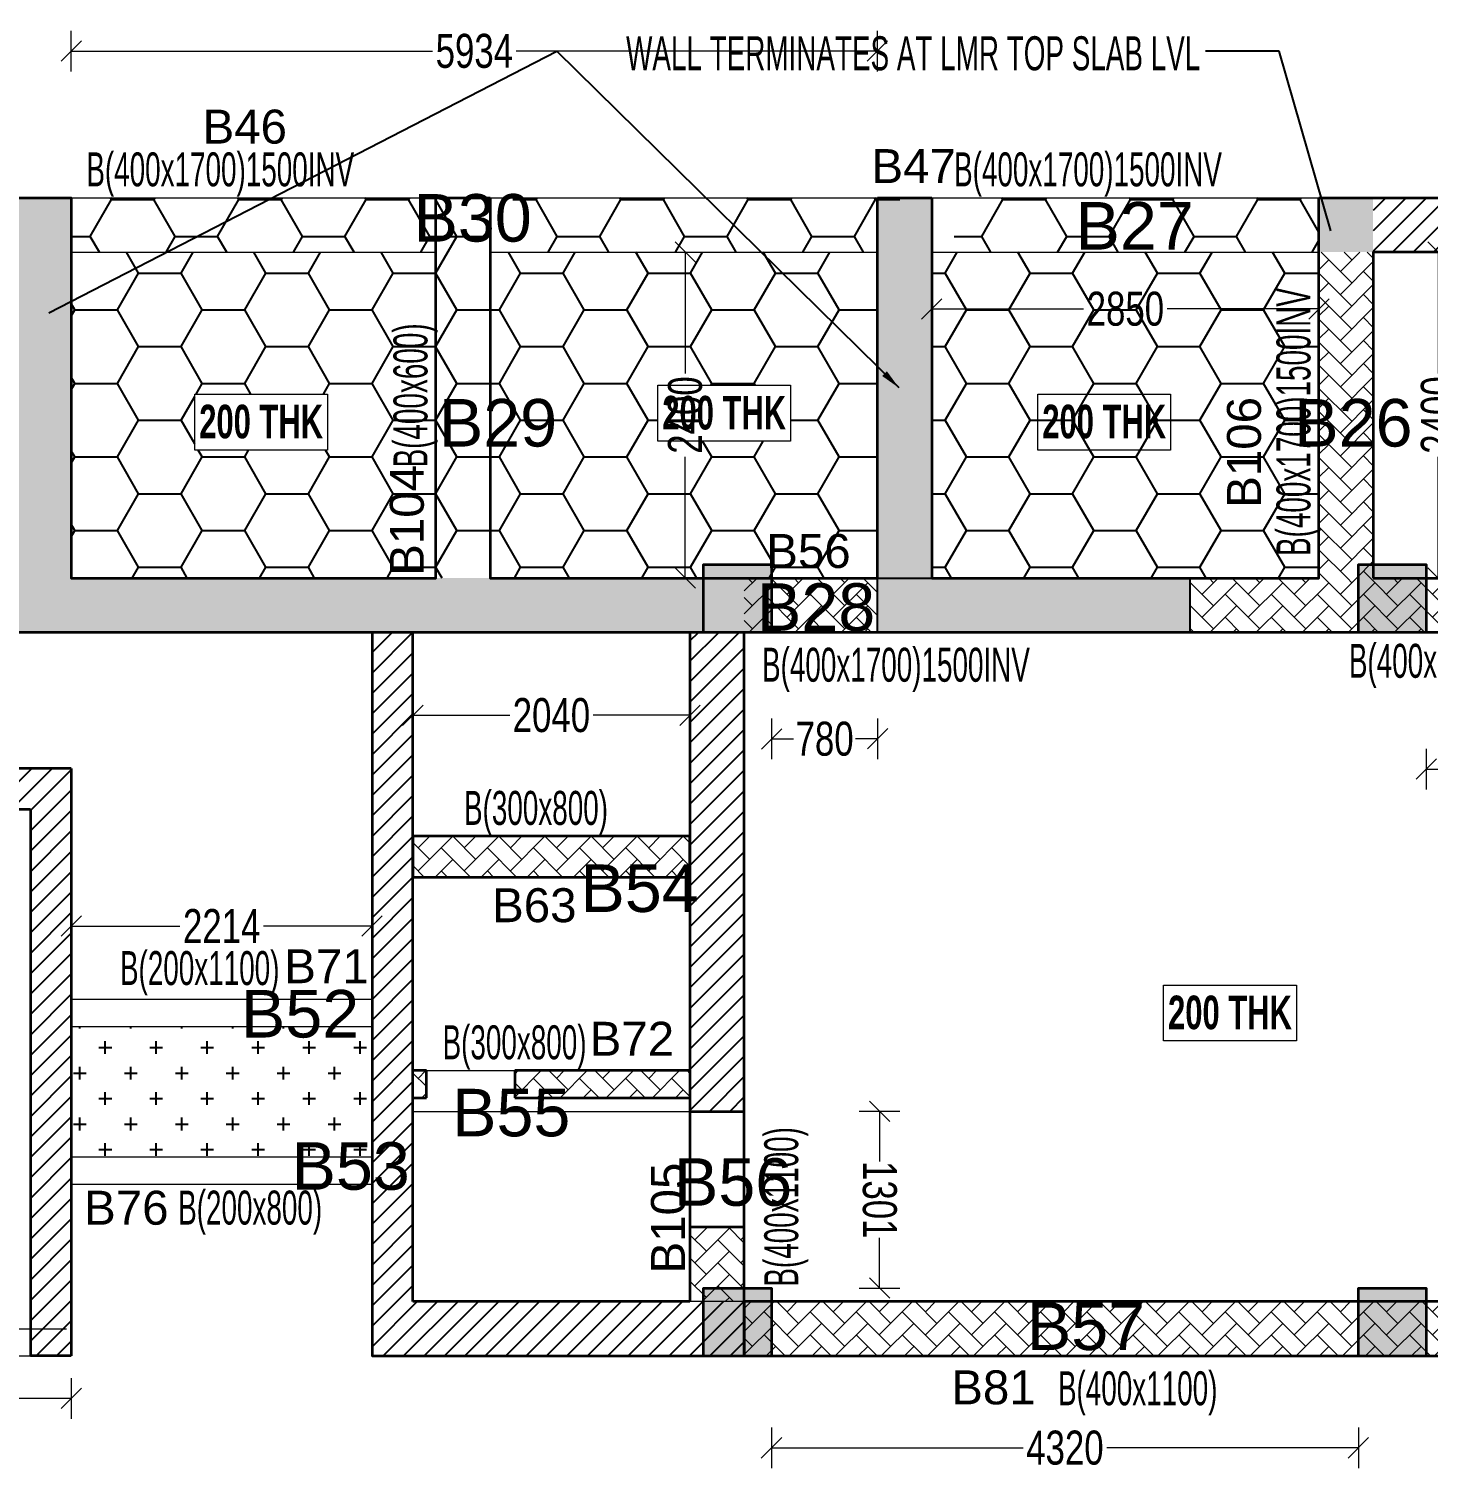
# Model space of a CAD drawing. Header units: millimetres. Extents: x -3 to 70668, y 4121 to 32770.
# Drawn here: x 12057 to 22358, y 6401 to 17010 of the extents above; entities that cross this region are included whole.
import ezdxf
from ezdxf.enums import TextEntityAlignment as Align

# ---------------------------------------------------------------- set-up
doc = ezdxf.new("R2010")
doc.units = ezdxf.units.MM
doc.linetypes.add('HIDDEN', pattern=[0.375, 0.25, -0.125])
for name, color, linetype, lineweight in [('A-FLOR-IDEN', 11, 'Continuous', 9), ('S-BEAM', 7, 'Continuous', 18), ('S-BEAM-IDEN', 2, 'Continuous', 9), ('S-COL HATCH', 9, 'Continuous', 0), ('S-COLS', 5, 'Continuous', 35)]:
    doc.layers.add(name, color=color, linetype=linetype, lineweight=lineweight)
for name, color, linetype in [('Beam Nos', 7, 'Continuous'), ('changes', 7, 'Continuous'), ('HATCH', 8, 'Continuous'), ('SECTION LINE', 4, 'Continuous'), ('SUNK SLAB', 8, 'Continuous')]:
    doc.layers.add(name, color=color, linetype=linetype)
doc.styles.add('SC-BBS1', font='SansSerif')
doc.styles.add('SOBHA', font='swisscl.ttf')
doc.styles.add('Swis721 LtCn BT', font='swisscl.ttf', dxfattribs={"width": 0.9, "height": 233.355162})
doc.styles.add('Swis721 LtCn BT_B', font='', dxfattribs={"width": 0.9, "height": 246.918336})
doc.styles.get('Swis721 LtCn BT_B').set_extended_font_data('Swis721 LtCn BT', bold=True)
doc.dimstyles.new('S-100', dxfattribs={"dimscale": 100, "dimtxt": 2.5, "dimasz": 1.5, "dimexe": 1.5, "dimexo": 1.5, "dimgap": 0.1, "dimtad": 0, "dimdec": 0, "dimrnd": 0.0005, "dimzin": 0, "dimdsep": 46, "dimtxsty": 'SOBHA', "dimblk": 'OBLIQUE', "dimcen": 0.09, "dimclrd": 8, "dimclre": 8, "dimclrt": 6, "dimadec": 0, "dimazin": 0, "dimtfac": 1, "dimtdec": 0, "dimtofl": 0, "dimtmove": 0, "dimatfit": 3, "dimfxl": 1.5, "dimfxlon": 1, "dimtolj": 1, "dimtzin": 0, "dimlwd": -1, "dimlwe": -1, "dimarcsym": 0})
pattern_1 = [(45, (-31789947.8, 20509702.57), (-75.1300955, 75.1300955), [])]
pattern_2 = [(45, (-31789947.79, 20742051.13), (0, 169.7056275), [360, -120]), (135, (-31789862.93, 20742135.99), (1e-14, 169.7056275), [360, -120])]
pattern_3 = [(0, (-31789947.8, 20509702.57), (468.75, 270.6329387), [312.5, -625]), (120, (-31789947.8, 20509702.57), (-468.75, 270.6329387), [312.5, -625]), (60, (-31789947.8, 20509702.57), (1e-13, 541.2658774), [-625, 312.5])]

# ---------------------------------------------------------------- blocks, each defined once
blk = doc.blocks.new('_OBLIQUE')
at = {"color": 0, "linetype": 'ByBlock'}
blk.add_line((-0.5, -0.5), (0.5, 0.5), dxfattribs=at)
blk = doc.blocks.new('A$C535b99b2')
at = {"layer": 'HATCH'}
h = blk.add_hatch(color=256, dxfattribs=at)
h.dxf.hatch_style = 1
h.paths.add_polyline_path([(12950, 0), (12950, 500), (12450, 500), (12450, 0)])
h = blk.add_hatch(color=256, dxfattribs=at)
h.dxf.hatch_style = 1
h.paths.add_polyline_path([(17770, 0), (17770, 500), (17270, 500), (17270, 0)])
at = {"layer": 'S-COLS', "elevation": 0}
for points in [[(12450, 0), (12450, 500), (12950, 500), (12950, 0), (12450, 0)], [(17270, 0), (17270, 500), (17770, 500), (17770, 0), (17270, 0)]]:
    blk.add_lwpolyline(points, dxfattribs=at)
blk = doc.blocks.new('A$C33c92876')
at = {"layer": 'changes'}
for p in [(0, 5325), (0, 0)]:
    blk.add_blockref('A$C535b99b2', p, dxfattribs=at)
blk = doc.blocks.new('*D83')
at = {"layer": 'Defpoints', "color": 0, "transparency": 16777216}
for p in [(22344, 12567), (24924, 12567), (24924, 11561)]:
    blk.add_point(p, dxfattribs=at)
at = {"layer": 'S-BEAM-IDEN', "color": 8, "transparency": 16777216}
for p, q in [((22344, 11711), (22344, 11411)), ((24924, 11711), (24924, 11411)), ((22344, 11561), (23328, 11561)), ((24924, 11561), (23941, 11561))]:
    blk.add_line(p, q, dxfattribs=at)
at = {"layer": 'S-BEAM-IDEN', "color": 8, "transparency": 16777216, "xscale": 150, "yscale": 150, "zscale": 150, "rotation": 180}
blk.add_blockref('_OBLIQUE', (22344, 11561), dxfattribs=at)
at = {"layer": 'S-BEAM-IDEN', "color": 8, "transparency": 16777216, "xscale": 150, "yscale": 150, "zscale": 150}
blk.add_blockref('_OBLIQUE', (24924, 11561), dxfattribs=at)
at = {"layer": 'S-BEAM-IDEN', "color": 6, "transparency": 16777216, "insert": (23634, 11561), "char_height": 250, "attachment_point": 5, "style": 'SOBHA'}
blk.add_mtext('\\A1;2580', dxfattribs=at)
blk = doc.blocks.new('*D113')
at = {"layer": 'Defpoints', "color": 0, "transparency": 16777216}
for p in [(22431, 15367), (22824, 15367), (22824, 12967)]:
    blk.add_point(p, dxfattribs=at)
at = {"layer": 'S-BEAM-IDEN', "color": 8, "transparency": 16777216}
for p, q in [((22581, 15367), (22281, 15367)), ((22431, 15367), (22431, 14473)), ((22431, 12967), (22431, 13860)), ((22581, 12967), (22281, 12967))]:
    blk.add_line(p, q, dxfattribs=at)
at = {"layer": 'S-BEAM-IDEN', "color": 8, "transparency": 16777216, "xscale": 150, "yscale": 150, "zscale": 150}
for p, rotation in [((22431, 15367), 90), ((22431, 12967), 270)]:
    blk.add_blockref('_OBLIQUE', p, dxfattribs=dict(at, rotation=rotation))
at = {"layer": 'S-BEAM-IDEN', "color": 6, "transparency": 16777216, "insert": (22431, 14167), "char_height": 250, "attachment_point": 5, "rotation": 90, "style": 'SOBHA'}
blk.add_mtext('\\A1;2400', dxfattribs=at)
blk = doc.blocks.new('*D114')
at = {"layer": 'Defpoints', "color": 0, "transparency": 16777216}
for p in [(18704, 15367), (21554, 15367), (21554, 14948)]:
    blk.add_point(p, dxfattribs=at)
at = {"layer": 'S-BEAM-IDEN', "color": 8, "transparency": 16777216}
for p, q in [((18704, 15098), (18704, 14798)), ((21554, 15098), (21554, 14798)), ((18704, 14948), (19822, 14948)), ((21554, 14948), (20436, 14948))]:
    blk.add_line(p, q, dxfattribs=at)
at = {"layer": 'S-BEAM-IDEN', "color": 8, "transparency": 16777216, "xscale": 150, "yscale": 150, "zscale": 150, "rotation": 180}
blk.add_blockref('_OBLIQUE', (18704, 14948), dxfattribs=at)
at = {"layer": 'S-BEAM-IDEN', "color": 8, "transparency": 16777216, "xscale": 150, "yscale": 150, "zscale": 150}
blk.add_blockref('_OBLIQUE', (21554, 14948), dxfattribs=at)
at = {"layer": 'S-BEAM-IDEN', "color": 6, "transparency": 16777216, "insert": (20129, 14948), "char_height": 250, "attachment_point": 5, "style": 'SOBHA'}
blk.add_mtext('\\A1;2850', dxfattribs=at)
blk = doc.blocks.new('*D84')
at = {"layer": 'Defpoints', "color": 0, "transparency": 16777216}
for p in [(18304, 16846), (12370, 15767), (18304, 15767)]:
    blk.add_point(p, dxfattribs=at)
at = {"layer": 'S-BEAM-IDEN', "color": 8, "transparency": 16777216}
for p, q in [((12370, 16696), (12370, 16996)), ((18304, 16696), (18304, 16996)), ((12370, 16846), (15029, 16846)), ((18304, 16846), (15645, 16846))]:
    blk.add_line(p, q, dxfattribs=at)
at = {"layer": 'S-BEAM-IDEN', "color": 8, "transparency": 16777216, "xscale": 150, "yscale": 150, "zscale": 150, "rotation": 180}
blk.add_blockref('_OBLIQUE', (12370, 16846), dxfattribs=at)
at = {"layer": 'S-BEAM-IDEN', "color": 8, "transparency": 16777216, "xscale": 150, "yscale": 150, "zscale": 150}
blk.add_blockref('_OBLIQUE', (18304, 16846), dxfattribs=at)
at = {"layer": 'S-BEAM-IDEN', "color": 6, "transparency": 16777216, "insert": (15337, 16846), "char_height": 250, "attachment_point": 5, "style": 'SOBHA'}
blk.add_mtext('\\A1;5934', dxfattribs=at)
blk = doc.blocks.new('*D85')
at = {"layer": 'Defpoints', "color": 0, "transparency": 16777216}
for p in [(17524, 12566, 0), (18304, 12567), (18305, 11784)]:
    blk.add_point(p, dxfattribs=at)
at = {"layer": 'S-BEAM-IDEN', "color": 8, "transparency": 16777216}
for p, q in [((17525, 11933), (17525, 11633)), ((18304, 11934), (18305, 11634)), ((17525, 11783), (17687, 11783)), ((18305, 11784), (18142, 11783))]:
    blk.add_line(p, q, dxfattribs=at)
at = {"layer": 'S-BEAM-IDEN', "color": 8, "transparency": 16777216, "xscale": 150, "yscale": 150, "zscale": 150}
for p, rotation in [((17525, 11783), 180.0314404988289), ((18305, 11784), 0.0314404988289268)]:
    blk.add_blockref('_OBLIQUE', p, dxfattribs=dict(at, rotation=rotation))
at = {"layer": 'S-BEAM-IDEN', "color": 6, "transparency": 16777216, "insert": (17915, 11783), "char_height": 250, "attachment_point": 5, "rotation": 0.0314, "style": 'SOBHA'}
blk.add_mtext('\\A1;780', dxfattribs=at)
blk = doc.blocks.new('*D86')
at = {"layer": 'Defpoints', "color": 0, "transparency": 16777216}
for p in [(15454, 15367), (15454, 12967), (16889, 12967)]:
    blk.add_point(p, dxfattribs=at)
at = {"layer": 'S-BEAM-IDEN', "color": 8, "transparency": 16777216}
for p, q in [((16739, 15367), (17039, 15367)), ((16889, 15367), (16889, 14473)), ((16889, 12967), (16889, 13860)), ((16739, 12967), (17039, 12967))]:
    blk.add_line(p, q, dxfattribs=at)
at = {"layer": 'S-BEAM-IDEN', "color": 8, "transparency": 16777216, "xscale": 150, "yscale": 150, "zscale": 150}
for p, rotation in [((16889, 15367), 90), ((16889, 12967), 270)]:
    blk.add_blockref('_OBLIQUE', p, dxfattribs=dict(at, rotation=rotation))
at = {"layer": 'S-BEAM-IDEN', "color": 6, "transparency": 16777216, "insert": (16889, 14167), "char_height": 250, "attachment_point": 5, "rotation": 90, "style": 'SOBHA'}
blk.add_mtext('\\A1;2400', dxfattribs=at)
blk = doc.blocks.new('*D124')
at = {"layer": 'Defpoints', "color": 0, "transparency": 16777216}
for p in [(10474, 7241), (12370, 7241), (12370, 6929)]:
    blk.add_point(p, dxfattribs=at)
at = {"layer": 'S-BEAM-IDEN', "color": 8, "transparency": 16777216}
for p, q in [((10474, 7079), (10474, 6779)), ((12370, 7079), (12370, 6779)), ((10474, 6929), (11118, 6929)), ((12370, 6929), (11726, 6929))]:
    blk.add_line(p, q, dxfattribs=at)
at = {"layer": 'S-BEAM-IDEN', "color": 8, "transparency": 16777216, "xscale": 150, "yscale": 150, "zscale": 150, "rotation": 180}
blk.add_blockref('_OBLIQUE', (10474, 6929), dxfattribs=at)
at = {"layer": 'S-BEAM-IDEN', "color": 8, "transparency": 16777216, "xscale": 150, "yscale": 150, "zscale": 150}
blk.add_blockref('_OBLIQUE', (12370, 6929), dxfattribs=at)
at = {"layer": 'S-BEAM-IDEN', "color": 6, "transparency": 16777216, "insert": (11422, 6929), "char_height": 250, "attachment_point": 5, "style": 'SOBHA'}
blk.add_mtext('\\A1;1896', dxfattribs=at)
blk = doc.blocks.new('*D128')
at = {"layer": 'Defpoints', "color": 0, "transparency": 16777216}
for p in [(14584, 10406), (12370, 9667), (14584, 9667)]:
    blk.add_point(p, dxfattribs=at)
at = {"layer": 'S-BEAM-IDEN', "color": 8, "transparency": 16777216}
for p, q in [((12370, 10256), (12370, 10556)), ((14584, 10256), (14584, 10556)), ((12370, 10406), (13169, 10406)), ((14584, 10406), (13785, 10406))]:
    blk.add_line(p, q, dxfattribs=at)
at = {"layer": 'S-BEAM-IDEN', "color": 8, "transparency": 16777216, "xscale": 150, "yscale": 150, "zscale": 150, "rotation": 180}
blk.add_blockref('_OBLIQUE', (12370, 10406), dxfattribs=at)
at = {"layer": 'S-BEAM-IDEN', "color": 8, "transparency": 16777216, "xscale": 150, "yscale": 150, "zscale": 150}
blk.add_blockref('_OBLIQUE', (14584, 10406), dxfattribs=at)
at = {"layer": 'S-BEAM-IDEN', "color": 6, "transparency": 16777216, "insert": (13477, 10406), "char_height": 250, "attachment_point": 5, "style": 'SOBHA'}
blk.add_mtext('\\A1;2214', dxfattribs=at)
blk = doc.blocks.new('*D129')
at = {"layer": 'Defpoints', "color": 0, "transparency": 16777216}
for p in [(14884, 11957), (14884, 11067), (16924, 11067)]:
    blk.add_point(p, dxfattribs=at)
at = {"layer": 'S-BEAM-IDEN', "color": 8, "transparency": 16777216}
for p, q in [((14884, 11807), (14884, 12107)), ((16924, 11807), (16924, 12107)), ((14884, 11957), (15597, 11957)), ((16924, 11957), (16211, 11957))]:
    blk.add_line(p, q, dxfattribs=at)
at = {"layer": 'S-BEAM-IDEN', "color": 8, "transparency": 16777216, "xscale": 150, "yscale": 150, "zscale": 150, "rotation": 180}
blk.add_blockref('_OBLIQUE', (14884, 11957), dxfattribs=at)
at = {"layer": 'S-BEAM-IDEN', "color": 8, "transparency": 16777216, "xscale": 150, "yscale": 150, "zscale": 150}
blk.add_blockref('_OBLIQUE', (16924, 11957), dxfattribs=at)
at = {"layer": 'S-BEAM-IDEN', "color": 6, "transparency": 16777216, "insert": (15904, 11957), "char_height": 250, "attachment_point": 5, "style": 'SOBHA'}
blk.add_mtext('\\A1;2040', dxfattribs=at)
blk = doc.blocks.new('*D95')
at = {"layer": 'Defpoints', "color": 0, "transparency": 16777216}
for p in [(17324, 9042), (18320, 9042), (17324, 7741)]:
    blk.add_point(p, dxfattribs=at)
at = {"layer": 'S-BEAM-IDEN', "color": 8, "transparency": 16777216}
for p, q in [((18170, 9042), (18470, 9042)), ((18320, 9042), (18320, 8673)), ((18320, 7741), (18320, 8110)), ((18170, 7741), (18470, 7741))]:
    blk.add_line(p, q, dxfattribs=at)
at = {"layer": 'S-BEAM-IDEN', "color": 8, "transparency": 16777216, "xscale": 150, "yscale": 150, "zscale": 150}
for p, rotation in [((18320, 9042), 90.0002228761105), ((18320, 7741), 270.0002228761105)]:
    blk.add_blockref('_OBLIQUE', p, dxfattribs=dict(at, rotation=rotation))
at = {"layer": 'S-BEAM-IDEN', "color": 6, "transparency": 16777216, "insert": (18320, 8391), "char_height": 250, "attachment_point": 5, "rotation": 270.0002, "style": 'SOBHA'}
blk.add_mtext('\\A1;1301', dxfattribs=at)
blk = doc.blocks.new('*D130')
at = {"layer": 'Defpoints', "color": 0, "transparency": 16777216}
for p in [(17524, 7241), (21844, 7241), (21844, 6565)]:
    blk.add_point(p, dxfattribs=at)
at = {"layer": 'S-BEAM-IDEN', "color": 8, "transparency": 16777216}
for p, q in [((17524, 6715), (17524, 6415)), ((21844, 6715), (21844, 6415)), ((17524, 6565), (19376, 6565)), ((21844, 6565), (19992, 6565))]:
    blk.add_line(p, q, dxfattribs=at)
at = {"layer": 'S-BEAM-IDEN', "color": 8, "transparency": 16777216, "xscale": 150, "yscale": 150, "zscale": 150, "rotation": 180}
blk.add_blockref('_OBLIQUE', (17524, 6565), dxfattribs=at)
at = {"layer": 'S-BEAM-IDEN', "color": 8, "transparency": 16777216, "xscale": 150, "yscale": 150, "zscale": 150}
blk.add_blockref('_OBLIQUE', (21844, 6565), dxfattribs=at)
at = {"layer": 'S-BEAM-IDEN', "color": 6, "transparency": 16777216, "insert": (19684, 6565), "char_height": 250, "attachment_point": 5, "style": 'SOBHA'}
blk.add_mtext('\\A1;4320', dxfattribs=at)

msp = doc.modelspace()

# ---------------------------------------------------------------- hatches: boundary and pattern name
at = {"layer": 'S-COL HATCH', "transparency": 33554687}
h = msp.add_hatch(color=256, dxfattribs=at)
h.dxf.hatch_style = 1
h.paths.add_polyline_path([(17324.1, 12566.6), (17324.1, 12966.6), (12369.7, 12966.6), (12369.7, 15766.6), (11969.7, 15766.6), (11969.7, 12566.6)])
h = msp.add_hatch(color=256, dxfattribs=at)
h.dxf.hatch_style = 1
h.paths.add_polyline_path([(18304.1, 15766.6), (18704.1, 15766.6), (18704.1, 12966.6), (18304.1, 12966.6)])
h = msp.add_hatch(color=256, dxfattribs=at)
h.dxf.hatch_style = 1
h.paths.add_polyline_path([(21554.1, 15766.6), (21951.1, 15766.6), (21951.1, 15366.6), (21554.1, 15366.6)])
at = {"layer": 'S-COL HATCH'}
h = msp.add_hatch(dxfattribs=at)
h.set_pattern_fill('AR-HBONE', color=256, scale=30)
h.set_pattern_definition(pattern_2)
h.paths.add_polyline_path([(22824.1, 15366.6), (23124.1, 15366.6), (23124.1, 14266.6), (24924.1, 14266.6), (24924.1, 14591.6), (25224.1, 14591.6), (25224.1, 13889.1), (24924.1, 13889.1), (24924.1, 13966.6), (23124.1, 13966.6), (23124.1, 12866.6), (24924.1, 12866.6), (24924.1, 12944.1), (25224.1, 12944.1), (25224.1, 12566.6), (20604.1, 12566.6), (20604.1, 12966.6), (22824.1, 12966.6)])
h = msp.add_hatch(dxfattribs=at)
h.set_pattern_fill('AR-HBONE', color=256, scale=30)
h.set_pattern_definition(pattern_2)
h.paths.add_polyline_path([(21554.1, 12966.6), (21954.1, 12966.6), (21954.1, 15366.6), (21554.1, 15366.6)])
h = msp.add_hatch(dxfattribs=at)
h.set_pattern_fill('AR-HBONE', color=256, scale=30)
h.set_pattern_definition(pattern_2)
h.paths.add_polyline_path([(18304.1, 12966.6), (17324.1, 12966.6), (17324.1, 12566.6), (18304.1, 12566.6)])
at = {"layer": 'S-COL HATCH', "transparency": 33554687}
h = msp.add_hatch(color=256, dxfattribs=at)
h.dxf.hatch_style = 1
h.paths.add_polyline_path([(18304.1, 12966.6), (20604.1, 12966.6), (20604.1, 12566.6), (18304.1, 12566.6)])
at = {"layer": 'S-COL HATCH'}
h = msp.add_hatch(dxfattribs=at)
h.set_pattern_fill('AR-HBONE', color=256, scale=30)
h.set_pattern_definition(pattern_2)
h.paths.add_polyline_path([(16924.1, 11066.6), (14884.1, 11066.6), (14884.1, 10766.6), (16924.1, 10766.6)])
h = msp.add_hatch(dxfattribs=at)
h.set_pattern_fill('AR-HBONE', color=256, scale=30)
h.set_pattern_definition(pattern_2)
h.paths.add_polyline_path([(14984.1, 9341.4), (14884.1, 9341.4), (14884.1, 9141.4), (14984.1, 9141.4)])
h = msp.add_hatch(dxfattribs=at)
h.set_pattern_fill('AR-HBONE', color=256, scale=30)
h.set_pattern_definition(pattern_2)
h.paths.add_polyline_path([(15634.1, 9341.4), (15634.1, 9141.4), (16924.1, 9141.4), (16924.1, 9341.4)])
h = msp.add_hatch(dxfattribs=at)
h.set_pattern_fill('AR-HBONE', color=256, scale=30)
h.set_pattern_definition(pattern_2)
h.paths.add_polyline_path([(17324.1, 8191.4), (16924.1, 8191.4), (16924.1, 7641.4), (17324.1, 7641.4)])
h = msp.add_hatch(dxfattribs=at)
h.set_pattern_fill('AR-HBONE', color=256, scale=30)
h.set_pattern_definition([(45, (-31789947.8, 20509702.57), (0, 169.7056275), [360, -120]), (135, (-31789862.95, 20509787.42), (1e-14, 169.7056275), [360, -120])])
h.paths.add_polyline_path([(17324.1, 7641.4), (24924.1, 7641.4), (24924.1, 7241.4), (17324.1, 7241.4)])
at = {"layer": 'SUNK SLAB'}
h = msp.add_hatch(dxfattribs=at)
h.set_pattern_fill('HONEY', color=8, scale=2500, style=0)
h.set_pattern_definition([(0, (-31818272.16, 20509702.57), (468.75, 270.6329387), [312.5, -625]), (120, (-31818272.16, 20509702.57), (-468.75, 270.6329387), [312.5, -625]), (60, (-31818272.16, 20509702.57), (1e-13, 541.2658774), [-625, 312.5])])
h.paths.add_polyline_path([(15219.7, 15766.6), (12369.7, 15766.6), (12369.7, 15366.6), (15219.7, 15366.6)])
h.paths.add_polyline_path([(18469.7, 15766.6), (15619.7, 15766.6), (15619.7, 15366.6), (18469.7, 15366.6)])
h.paths.add_polyline_path([(21554.1, 15766.6), (18869.7, 15766.6), (18869.7, 15366.6), (21554.1, 15366.6)])
h = msp.add_hatch(dxfattribs=at)
h.set_pattern_fill('HONEY', color=8, scale=2500, style=0)
h.set_pattern_definition(pattern_3)
h.paths.add_polyline_path([(15054.1, 12966.6), (15454.1, 12966.6), (15454.1, 15766.6), (15054.1, 15766.6)])
h = msp.add_hatch(dxfattribs=at)
h.set_pattern_fill('ANSI31', color=8, scale=850, style=0)
h.set_pattern_definition([(45, (-31804917.41, 20509702.57), (-75.1300955, 75.1300955), [])])
h.paths.add_polyline_path([(25324.5, 15766.6), (21954.4, 15766.6), (21954.4, 15366.6), (25324.5, 15366.6)])
h = msp.add_hatch(dxfattribs=at)
h.set_pattern_fill('HONEY', color=8, scale=2500, style=0)
h.set_pattern_definition(pattern_3)
h.paths.add_polyline_path([(12369.7, 15366.6), (12369.7, 12966.6), (15054.1, 12966.6), (15054.1, 15366.6)])
h.paths.add_polyline_path([(14256.1, 14320.8), (14256.1, 13909), (13278.6, 13909), (13278.6, 14320.8)], flags=0)
h.paths.add_polyline_path([(15454.1, 15366.6), (15454.1, 12966.6), (18304.1, 12966.6), (18304.1, 15366.6)])
h.paths.add_polyline_path([(17664.8, 14385.8), (17664.8, 13974), (16687.3, 13974), (16687.3, 14385.8)], flags=0)
h.paths.add_polyline_path([(20462, 14320.8), (20462, 13909), (19484.5, 13909), (19484.5, 14320.8)], flags=16)
h.paths.add_polyline_path([(15133.9, 13702.9), (15133.9, 15008.5), (14661.8, 15008.5), (14661.8, 13702.9)], flags=9)
h.paths.add_polyline_path([(13233.8, 13856), (14285.6, 13856), (14285.6, 14376.7), (13233.8, 14376.7)], flags=24)
h.paths.add_polyline_path([(16642.5, 13921), (17694.3, 13921), (17694.3, 14441.7), (16642.5, 14441.7)], flags=24)
h.paths.add_polyline_path([(21633.9, 13051.1), (21633.9, 15316.6), (21161.8, 15316.6), (21161.8, 13051.1)], flags=9)
h.paths.add_polyline_path([(19439.7, 13856), (20491.5, 13856), (20491.5, 14376.7), (19439.7, 14376.7)], flags=9)
h = msp.add_hatch(dxfattribs=at)
h.set_pattern_fill('HONEY', color=8, scale=2500, style=0)
h.set_pattern_definition(pattern_3)
h.paths.add_polyline_path([(18704.1, 15366.6), (18704.1, 12966.6), (21554.1, 12966.6), (21554.1, 15366.6)])
h.paths.add_polyline_path([(20462, 14320.8), (20462, 13909), (19484.5, 13909), (19484.5, 14320.8)], flags=0)
h.paths.add_polyline_path([(21633.9, 13051.1), (21633.9, 15316.6), (21161.8, 15316.6), (21161.8, 13051.1)], flags=9)
h.paths.add_polyline_path([(19439.7, 13856), (20491.5, 13856), (20491.5, 14376.7), (19439.7, 14376.7)], flags=24)
h = msp.add_hatch(dxfattribs=at)
h.set_pattern_fill('ANSI31', color=8, scale=850, style=0)
h.set_pattern_definition(pattern_1)
h.paths.add_polyline_path([(14884.1, 12566.6), (14584.1, 12566.6), (14584.1, 7241.4), (14884.1, 7241.4), (17324.1, 7241.4), (17324.1, 7641.4), (14884.1, 7641.4), (14884.1, 9341.4), (14884.1, 9341.4), (14884.1, 9341.4)])
h = msp.add_hatch(dxfattribs=at)
h.set_pattern_fill('ANSI31', color=8, scale=850, style=0)
h.set_pattern_definition(pattern_1)
h.paths.add_polyline_path([(17324.1, 12566.6), (16924.1, 12566.6), (16924.1, 12566.6), (16924.1, 11066.6), (16924.1, 11066.6), (16924.1, 10766.6), (16924.1, 9041.6), (17324.1, 9041.6)])
h = msp.add_hatch(dxfattribs=at)
h.set_pattern_fill('ANSI31', color=8, scale=850, style=0)
h.set_pattern_definition(pattern_1)
h.paths.add_polyline_path([(12369.7, 11566.6), (8719.7, 11566.6), (8719.7, 11266.6), (12069.7, 11266.6), (12069.7, 7241.4), (12369.7, 7241.4)])
h = msp.add_hatch(dxfattribs=at)
h.set_pattern_fill('CROSS', color=8, scale=750, style=0)
h.set_pattern_definition([(0, (-31349614.2, 21123698.45), (187.5, 187.5), [93.75, -281.25]), (90, (-31349567.32, 21123651.57), (-187.5, 187.5), [93.75, -281.25])])
h.paths.add_polyline_path([(14584.1, 8706.6), (14584.1, 9666.6), (12369.7, 9666.6), (12369.7, 8706.6)])

# ---------------------------------------------------------------- linework, layer by layer
at = {"layer": 'A-FLOR-IDEN', "color": 8, "flags": 128}
for points in [[(17664.8, 14385.8), (17664.8, 13974), (16687.3, 13974), (16687.3, 14385.8)], [(14256.1, 14320.8), (14256.1, 13909), (13278.6, 13909), (13278.6, 14320.8)], [(20462, 14320.8), (20462, 13909), (19484.5, 13909), (19484.5, 14320.8)], [(21387.7, 9971.7), (21387.7, 9559.8), (20410.2, 9559.8), (20410.2, 9971.7)]]:
    msp.add_lwpolyline(points, close=True, dxfattribs=at)
at = {"layer": 'S-BEAM'}
for p, q in [((12369.7, 15766.6), (15054.1, 15766.6)), ((15454.1, 15766.6), (18304.1, 15766.6)), ((18704.1, 15766.6), (21554.1, 15766.6)), ((12369.7, 15366.6), (15054.1, 15366.6)), ((15454.1, 15366.6), (18304.1, 15366.6)), ((18704.1, 15366.6), (21554.1, 15366.6)), ((12369.7, 9666.6), (14584.1, 9666.6)), ((14984.1, 9341.4), (15634.1, 9341.4)), ((12369.7, 8706.6), (14584.1, 8706.6)), ((12369.7, 8506.6), (14584.1, 8506.6)), ((9019.7, 7241.4), (12335.4, 7241.4))]:
    msp.add_line(p, q, dxfattribs=at)
at = {"layer": 'S-BEAM', "linetype": 'HIDDEN'}
for p, q in [((12369.7, 9866.6), (14584.1, 9866.6)), ((14884.1, 9041.4), (16924.1, 9041.4)), ((9019.7, 7441.4), (12335.4, 7441.4))]:
    msp.add_line(p, q, dxfattribs=at)
at = {"layer": 'S-COL HATCH'}
msp.add_line((16924.1, 8191.4), (17324.1, 8191.4), dxfattribs=at)
at = {"layer": 'S-COL HATCH', "elevation": 0}
msp.add_lwpolyline([(17324.1, 7641.4), (16924.1, 7641.4), (16924.1, 8191.4), (17324.1, 8191.4)], close=True, dxfattribs=at)
at = {"layer": 'S-COLS'}
for p, q in [((12369.7, 11566.6), (8719.7, 11566.6)), ((12369.7, 11566.6), (12369.7, 7241.4)), ((8719.7, 11266.6), (12069.7, 11266.6)), ((12069.7, 11266.6), (12069.7, 7241.4)), ((16924.1, 9041.6), (17324.1, 9041.6)), ((16924.1, 8191.4), (17324.1, 8191.4)), ((12369.7, 7241.4), (12069.7, 7241.4))]:
    msp.add_line(p, q, dxfattribs=at)
at = {"layer": 'S-COLS', "elevation": 0}
for points in [[(23124.1, 12566.6), (11969.7, 12566.6), (11969.7, 15766.6), (12369.7, 15766.6), (12369.7, 12966.6), (15054.1, 12966.6), (15054.1, 15766.6)], [(15054.1, 15766.6), (15454.1, 15766.6)], [(15454.1, 15766.6), (15454.1, 12966.6), (18304.1, 12966.6), (18304.1, 15766.6)], [(18304.1, 15766.6), (18704.1, 15766.6)], [(18704.1, 15766.6), (18704.1, 12966.6), (21554.1, 12966.6), (21554.1, 15766.6)], [(21554.1, 15766.6), (25324.1, 15766.6)], [(14584.1, 12566.6), (14584.1, 7241.4), (14884.1, 7241.4)], [(14884.1, 7641.4), (14884.1, 12566.6)], [(16924.1, 12566.6), (16924.1, 7641.4)], [(16924.1, 7241.4), (17324.1, 7241.4), (17324.1, 12566.6)], [(14984.1, 9341.4), (14884.1, 9341.4)], [(14984.1, 9141.4), (14984.1, 9341.4)], [(15634.1, 9341.4), (15634.1, 9141.4)], [(16924.1, 9341.4), (15634.1, 9341.4)], [(14884.1, 9141.4), (14984.1, 9141.4)], [(15634.1, 9141.4), (16924.1, 9141.4)], [(16924.1, 7641.4), (14884.1, 7641.4)], [(24924.1, 7641.4), (17324.1, 7641.4), (17324.1, 7241.4), (27624.1, 7241.4)], [(14884.1, 7241.4), (16924.1, 7241.4)]]:
    msp.add_lwpolyline(points, dxfattribs=at)
for points in [[(21954.1, 12966.6), (22824.1, 12966.6), (22824.1, 15366.6), (21954.1, 15366.6)], [(16924.1, 11066.6), (14884.1, 11066.6), (14884.1, 10766.6), (16924.1, 10766.6)]]:
    msp.add_lwpolyline(points, close=True, dxfattribs=at)
at = {"layer": 'SECTION LINE', "elevation": 0}
msp.add_lwpolyline([(18304.1, 12966.6), (20604.1, 12966.6), (20604.1, 12566.6), (18304.1, 12566.6)], close=True, dxfattribs=at)

# ---------------------------------------------------------------- block references
at = {"layer": 'changes'}
msp.add_blockref('A$C33c92876', (4574.1, 7241), dxfattribs=at)

# ---------------------------------------------------------------- texts
at = {"layer": 'A-FLOR-IDEN', "color": 1, "char_height": 246.92, "width": 1155, "attachment_point": 2, "line_spacing_factor": 0.964267, "style": 'Swis721 LtCn BT_B'}
for insert in [(13767.3, 14242.8), (17176, 14307.8), (19973.3, 14242.8), (20899, 9893.6)]:
    msp.add_mtext('200 THK', dxfattribs=dict(at, insert=insert))
at = {"layer": 'Beam Nos', "style": 'SC-BBS1'}
for s, p in [('B46', (13646.9, 16090)), ('B47', (18570.7, 15799.5)), ('B56', (17796.2, 12966.6)), ('B63', (15778.2, 10359.2)), ('B71', (14248.2, 9910)), ('B72', (16496.6, 9376)), ('B76', (12775, 8132.5)), ('B81', (19158.2, 6810.3))]:
    msp.add_text(s, height=250, dxfattribs=at).set_placement(p, align=Align.BOTTOM_CENTER)
at = {"layer": 'Beam Nos', "color": 4, "style": 'SC-BBS1'}
for s, p in [('B30', (15324.4, 15338.5)), ('B27', (20197.2, 15280)), ('B29', (15511, 13830.1)), ('B26', (21807.8, 13830.1)), ('B28', (17852.6, 12473.7)), ('B54', (16553, 10404.2)), ('B52', (14054, 9480.3)), ('B55', (15608.4, 8752.9)), ('B53', (14426.6, 8359.8)), ('B56', (17241.7, 8241.8)), ('B57', (19839.1, 7180.2))]:
    msp.add_text(s, height=350, dxfattribs=at).set_placement(p, align=Align.BOTTOM_CENTER)
at = {"layer": 'Beam Nos', "style": 'SC-BBS1'}
for s, p in [('B106', (21202, 13892.3)), ('B104', (15039.9, 13391.5)), ('B105', (16962.5, 8256.5))]:
    msp.add_text(s, height=250, rotation=90, dxfattribs=at).set_placement(p, align=Align.BOTTOM_CENTER)
at = {"layer": 'S-BEAM-IDEN', "style": 'Swis721 LtCn BT', "width": 0.8}
msp.add_text('WALL TERMINATES AT LMR TOP SLAB LVL', height=250, dxfattribs=at).set_placement((16453.7, 16704.9, 0))
for s, rotation, p in [('B(400x1700)1500INV', 360, (12480.5, 15850.3, 0)), ('B(400x1700)1500INV', 360, (18868.2, 15850.3, 0)), ('B(400x1700)1500INV', 90, (21491.5, 13129.8)), ('B(400x600)', 90, (14991.5, 13781.6)), ('B(400x1700)1500INV', 360, (17454.4, 12204.2, 0)), ('B(400x1700/1100)1500INV', 360, (21774.4, 12233, 0)), ('B(300x800)', 360, (15260.7, 11150.3, 0)), ('B(200x1100)', 360, (12728.2, 9971.4, 0)), ('B(300x800)', 360, (15102.7, 9425.1, 0)), ('B(400x1100)', 90, (17720.7, 7751.7, 0)), ('B(200x800)', 360, (13156.5, 8208.4, 0)), ('B(400x1100)', 360, (19632.9, 6878.4))]:
    msp.add_text(s, height=250, rotation=rotation, dxfattribs=at).set_placement(p)

# ---------------------------------------------------------------- dimensions: what is measured, and where the dimension line sits
at = {"layer": 'S-BEAM-IDEN'}
for base, p1, p2, picture, middle in [((18304.1, 16845.8), (12369.7, 15766.6), (18304.1, 15766.6), '*D84', (15336.9, 16845.8)), ((21554.1, 14948.1), (18704.1, 15366.6), (21554.1, 15366.6), '*D114', (20129.1, 14948.1)), ((14884.1, 11956.7), (16924.1, 11066.6), (14884.1, 11066.6), '*D129', (15904.1, 11956.7)), ((21844.1, 6564.8), (17524.2, 7241.4), (21844.1, 7241.4), '*D130', (19684.2, 6564.8))]:
    dim = msp.add_linear_dim(base=base, p1=p1, p2=p2, dimstyle='S-100', dxfattribs=at)
    dim.commit()
    dim.dimension.update_dxf_attribs({"geometry": picture, "text_midpoint": middle})
for base, p1, p2, picture, middle in [((16889.2, 12966.6), (15454.1, 15366.6), (15454.1, 12966.6), '*D86', (16889.2, 14166.6)), ((22430.6, 15366.6), (22824.1, 12966.6), (22824.1, 15366.6), '*D113', (22430.6, 14166.6))]:
    dim = msp.add_linear_dim(base=base, p1=p1, p2=p2, angle=90, dimstyle='S-100', dxfattribs=at)
    dim.commit()
    dim.dimension.update_dxf_attribs({"geometry": picture, "text_midpoint": middle})
for p1, p2, distance, picture, middle in [((17524.2, 12566.2, 0), (18304.1, 12566.6), -783.1, '*D85', (17914.6, 11783.3)), ((22344.2, 12566.6), (24924.1, 12566.6), -1005.5, '*D83', (23634.1, 11561.1)), ((12369.7, 9666.6), (14584.1, 9666.6), 739.8, '*D128', (13476.9, 10406.4)), ((17324.1, 7741), (17324.1, 9041.6), -996.1, '*D95', (18320.2, 8391.3)), ((10474.1871, 7241.3837), (12369.714, 7241.3841), -312.8017, '*D124', (11421.9506, 6928.5824))]:
    dim = msp.add_aligned_dim(p1=p1, p2=p2, distance=distance, dimstyle='S-100', dxfattribs=at)
    dim.commit()
    dim.dimension.update_dxf_attribs({"geometry": picture, "text_midpoint": middle})

# ---------------------------------------------------------------- leaders
at = {"layer": 'changes'}
for points in [[(12204.2, 14920.3), (15944, 16845.8)], [(18463.2, 14366.6), (15944, 16845.8)], [(21640.5, 15522), (21261.8, 16845.8), (20718.8, 16845.8)]]:
    msp.add_leader(points, dimstyle='S-100', override={"dimgap": 0.1, "dimtad": 0}, dxfattribs=at)

doc.saveas('drawing.dxf')
